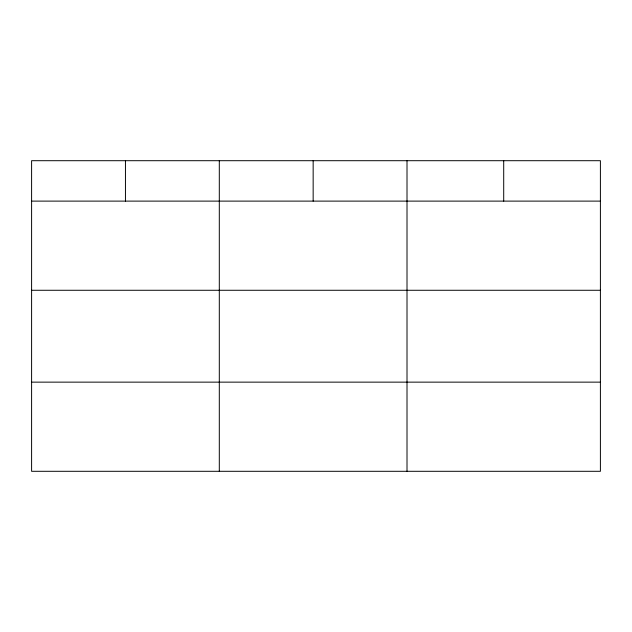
<?xml version="1.0" encoding="UTF-8"?>
<svg xmlns="http://www.w3.org/2000/svg" width="632" height="632" viewBox="0 0 632 632"><rect width="100%" height="100%" fill="white"/><g stroke="black" fill="none" stroke-linecap="round" stroke-linejoin="round"><path stroke-width="0.95" d="M600.4 290.27L600.4 160.702L31.6 160.702L31.6 471.298L600.4 471.298L600.4 290.27L31.6 290.27M31.6 201.11L600.4 201.11M31.6 382.139L600.4 382.139M503.704 160.702L503.704 201.11M407.008 160.702L407.008 471.298M313.156 160.702L313.156 201.11M219.304 160.702L219.304 471.298M125.452 160.702L125.452 201.11"/></g></svg>
